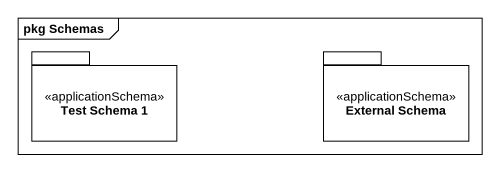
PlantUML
@startuml
mainframe pkg Schemas
package "Test Schema 1" as Test_Schema_1 <<applicationSchema>> {
}
package "External Schema" as External_Schema <<applicationSchema>> {
}
@enduml
